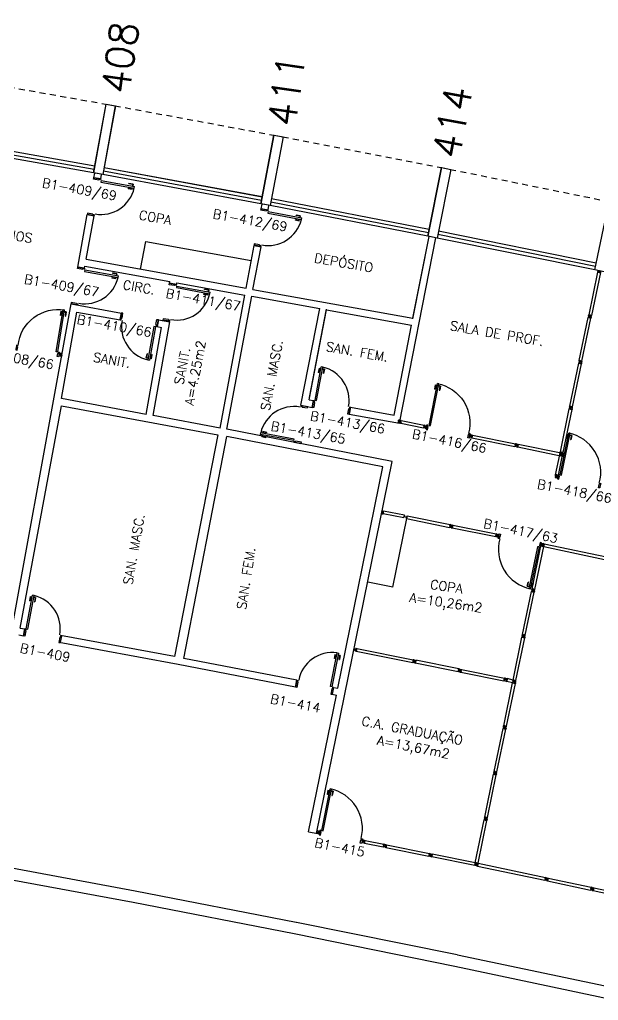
# Model space of a CAD drawing. Header units: millimetres. Extents: x 2958 to 3256, y 1036 to 1150.
# Drawn here: x 3186.94 to 3199.34, y 1114.88 to 1135.92 of the extents above; entities that cross this region are included whole.
import ezdxf

# ---------------------------------------------------------------- set-up
doc = ezdxf.new("R2010")
doc.units = ezdxf.units.MM
doc.linetypes.add('HIDDEN2', pattern=[0.1875, 0.125, -0.0625])
for name, color, linetype in [('ALV', 2, 'Continuous'), ('BANC', 2, 'Continuous'), ('DIV', 2, 'Continuous'), ('ESQ', 1, 'Continuous'), ('ESTR', 3, 'Continuous'), ('NOPILAR1', 2, 'Continuous'), ('PORTA', 2, 'Continuous'), ('PROJ', 1, 'HIDDEN2'), ('TEXTO', 2, 'Continuous'), ('TEXTO-ENDEREÇO', 2, 'Continuous'), ('USO1', 2, 'Continuous'), ('ÁREA', 2, 'Continuous')]:
    doc.layers.add(name, color=color, linetype=linetype)
doc.styles.add('1', font='romans.shx')
doc.styles.add('NOPILAR', font='simplex.shx', dxfattribs={"height": 0.6})
doc.styles.add('UNB-100', font='simplex.shx', dxfattribs={"height": 0.2})
doc.styles.add('UNB-100-1', font='simplex.shx', dxfattribs={"height": 0.2})
doc.dimstyles.new('1-600', dxfattribs={"dimtxt": 1.1, "dimasz": 2.5, "dimexe": 2, "dimexo": 4, "dimgap": 0.2, "dimtad": 1, "dimdec": 0, "dimzin": 4, "dimdsep": 46, "dimlunit": 6, "dimtxsty": '1', "dimblk1": 'NONE', "dimblk2": 'NONE', "dimsah": 1, "dimcen": 0, "dimclrd": 2, "dimclre": 2, "dimclrt": 2, "dimadec": 0, "dimazin": 0, "dimtfac": 1, "dimtdec": 0, "dimtmove": 2, "dimatfit": 3, "dimldrblk": 'NONE', "dimfxl": 1, "dimtolj": 1, "dimtzin": 0, "dimarcsym": 0})

# ---------------------------------------------------------------- blocks, each defined once
blk = doc.blocks.new('PDV2E-SLC')
at = {"layer": 'DIV', "color": 1}
for p, q in [((0.023, 0.925), (0.063, 0.925)), ((0.023, 0.925), (0.023, 0.835)), ((0.033, 0.915), (0.063, 0.915)), ((0.033, 0.915), (0.033, 0.835)), ((0.138, 0.925), (0.097, 0.925)), ((0.128, 0.915), (0.097, 0.915)), ((0.128, 0.915), (0.128, 0.835)), ((0.138, 0.925), (0.138, 0.835)), ((0.033, 0.835), (0.023, 0.835)), ((0.128, 0.835), (0.137, 0.835))]:
    blk.add_line(p, q, dxfattribs=at)
at = {"layer": 'DIV'}
for p, q in [((0.065, 0.05), (0.065, 0.965)), ((0.095, 0.965), (0.065, 0.965)), ((0.095, 0.05), (0.095, 0.965)), ((0.049, 0.05), (0.029, 0.05)), ((0.029, 0.05), (0.029, 0.035)), ((0.029, 0.035), (0.029, -0.035)), ((0.049, 0.02), (0.049, 0.05)), ((0.049, 0.02), (0.059, 0.02)), ((0.059, -0.05), (0.059, 0.02)), ((0.065, 0.05), (0.095, 0.05)), ((0.928, -0.05), (0.928, 0.02)), ((0.938, 0.02), (0.928, 0.02)), ((0.938, 0.05), (0.958, 0.05)), ((0.938, 0.02), (0.938, 0.05)), ((0.958, 0.05), (0.958, 0.035)), ((0.958, 0.035), (0.958, -0.035)), ((0.029, -0.035), (0.029, -0.05)), ((0.029, -0.05), (0.059, -0.05)), ((0.958, -0.05), (0.928, -0.05)), ((0.958, -0.035), (0.958, -0.05))]:
    blk.add_line(p, q, dxfattribs=at)
at = {"layer": 'DIV', "color": 1}
blk.add_arc((0.062, 0.1), 0.865, 356.6786, 90, dxfattribs=at)
blk = doc.blocks.new('MTT-SLC')
for p, q in [((-0.008, 0.03), (-0.03, 0.03)), ((-0.03, 0.03), (-0.03, 0.006)), ((-0.0185, 0.006), (-0.03, 0.006)), ((-0.0185, -0.006), (-0.0185, 0.006)), ((-0.008, 0.03), (-0.008, 0.02)), ((-0.008, 0.02), (0.008, 0.02)), ((-0.0051, 0), (0.0051, 0)), ((0, -0.0051), (0, 0.0051)), ((0.008, 0.03), (0.03, 0.03)), ((0.008, 0.03), (0.008, 0.02)), ((0.0205, -0.006), (0.0205, 0.006)), ((0.0205, 0.006), (0.03, 0.006)), ((0.03, 0.006), (0.03, 0.03)), ((-0.03, -0.03), (-0.03, -0.006)), ((-0.0185, -0.006), (-0.03, -0.006)), ((-0.008, -0.03), (-0.03, -0.03)), ((-0.008, -0.02), (0.008, -0.02)), ((-0.008, -0.03), (-0.008, -0.02)), ((0.008, -0.03), (0.008, -0.02)), ((0.008, -0.03), (0.03, -0.03)), ((0.0205, -0.006), (0.03, -0.006)), ((0.03, -0.006), (0.03, -0.03))]:
    blk.add_line(p, q)
blk = doc.blocks.new('MTINI-SLC')
for p, q in [((-0.03, 0.008), (-0.03, 0.03)), ((0.03, 0.03), (-0.03, 0.03)), ((-0.03, 0.008), (-0.02, 0.008)), ((-0.009, 0.03), (-0.027, 0.03)), ((-0.02, 0.008), (-0.02, 0)), ((-0.001, 0), (-0.02, 0)), ((-0.006, 0.02), (-0.006, 0.03)), ((-0.006, 0.023), (-0.006, 0.027)), ((-0.006, 0.02), (0.006, 0.02)), ((0.005, 0.03), (-0.005, 0.03)), ((0.005, 0), (-0.005, 0)), ((0.004, 0.02), (-0.004, 0.02)), ((0.02, 0), (-0.001, 0)), ((0, -0.005), (0, 0.005)), ((0.006, 0.02), (0.006, 0.03)), ((0.006, 0.023), (0.006, 0.027)), ((0.009, 0.03), (0.027, 0.03)), ((0.03, 0.008), (0.02, 0.008)), ((0.02, 0), (0.02, 0.008)), ((0.03, 0.008), (0.03, 0.03))]:
    blk.add_line(p, q)
blk = doc.blocks.new('MDIVMT-SLC')
for p, q in [((-0.03, 0.03), (-0.03, 0.006)), ((-0.008, 0.03), (-0.03, 0.03)), ((-0.0185, 0.006), (-0.03, 0.006)), ((-0.0185, -0.006), (-0.0185, 0.006)), ((-0.008, 0.03), (-0.008, 0.02)), ((-0.008, 0.02), (0.008, 0.02)), ((-0.0051, 0), (0.0051, 0)), ((-0.0051, 0), (0.0051, 0)), ((0, -0.0051), (0, 0.0051)), ((0, -0.0051), (0, 0.0051)), ((0.008, 0.03), (0.008, 0.02)), ((0.008, 0.03), (0.03, 0.03)), ((0.0205, 0.006), (0.03, 0.006)), ((0.0205, -0.006), (0.0205, 0.006)), ((0.0205, 0.006), (0.03, 0.006)), ((0.0205, -0.006), (0.0205, 0.006)), ((0.03, 0.03), (0.03, -0.03)), ((0.03, 0.03), (0.47, 0.03)), ((0.03, 0.006), (0.03, 0.03)), ((0.03, 0.009), (0.03, 0.027)), ((0.03, 0.005), (0.03, -0.005)), ((0.47, 0.03), (0.47, -0.03)), ((0.4795, 0.006), (0.47, 0.006)), ((0.47, 0.005), (0.47, -0.005)), ((0.4795, -0.006), (0.4795, 0.006)), ((0.4949, 0), (0.5051, 0)), ((0.5051, 0), (0.4949, 0)), ((0.5, -0.0051), (0.5, 0.0051)), ((-0.0185, -0.006), (-0.03, -0.006)), ((-0.03, -0.03), (-0.03, -0.006)), ((-0.008, -0.03), (-0.03, -0.03)), ((-0.008, -0.03), (-0.008, -0.02)), ((-0.008, -0.02), (0.008, -0.02)), ((0.008, -0.03), (0.008, -0.02)), ((0.008, -0.03), (0.03, -0.03)), ((0.0205, -0.006), (0.03, -0.006)), ((0.0205, -0.006), (0.03, -0.006)), ((0.03, -0.006), (0.03, -0.03)), ((0.03, -0.03), (0.03, -0.009)), ((0.03, -0.009), (0.03, -0.027)), ((0.03, -0.03), (0.47, -0.03)), ((0.4795, -0.006), (0.47, -0.006))]:
    blk.add_line(p, q)
blk = doc.blocks.new('DIVMT-SLC')
for p, q in [((-0.03, 0.03), (-0.03, 0.006)), ((-0.008, 0.03), (-0.03, 0.03)), ((-0.0185, 0.006), (-0.03, 0.006)), ((-0.0185, -0.006), (-0.0185, 0.006)), ((-0.008, 0.03), (-0.008, 0.02)), ((-0.008, 0.02), (0.008, 0.02)), ((-0.0051, 0), (0.0051, 0)), ((0.0051, 0), (-0.0051, 0)), ((-0.0051, 0), (0.0051, 0)), ((0, -0.0051), (0, 0.0051)), ((0, 0.0051), (0, -0.0051)), ((0.008, 0.03), (0.008, 0.02)), ((0.008, 0.03), (0.03, 0.03)), ((0.0205, 0.006), (0.03, 0.006)), ((0.0205, -0.006), (0.0205, 0.006)), ((0.0205, 0.006), (0.0205, -0.006)), ((0.0205, 0.006), (0.03, 0.006)), ((0.97, 0.03), (0.03, 0.03)), ((0.03, 0.006), (0.03, 0.03)), ((0.03, -0.03), (0.03, 0.03)), ((0.03, -0.005), (0.03, 0.005)), ((0.97, -0.03), (0.97, 0.03)), ((0.97, 0.03), (0.97, 0.009)), ((0.97, 0.009), (0.97, 0.027)), ((0.9795, 0.006), (0.97, 0.006)), ((0.97, -0.005), (0.97, 0.005)), ((0.9795, 0.006), (0.9795, -0.006)), ((1.0051, 0), (0.9949, 0)), ((1, 0.0051), (1, -0.0051)), ((-0.0185, -0.006), (-0.03, -0.006)), ((-0.03, -0.03), (-0.03, -0.006)), ((-0.008, -0.03), (-0.03, -0.03)), ((-0.008, -0.03), (-0.008, -0.02)), ((-0.008, -0.02), (0.008, -0.02)), ((0.008, -0.03), (0.008, -0.02)), ((0.008, -0.03), (0.03, -0.03)), ((0.0205, -0.006), (0.03, -0.006)), ((0.0205, -0.006), (0.03, -0.006)), ((0.03, -0.006), (0.03, -0.03)), ((0.97, -0.03), (0.03, -0.03)), ((0.9795, -0.006), (0.97, -0.006)), ((0.97, -0.009), (0.97, -0.027))]:
    blk.add_line(p, q)
blk = doc.blocks.new('PDV2D-SLC')
at = {"layer": 'DIV'}
for p, q in [((0.03, 0.05), (0.06, 0.05)), ((0.03, 0.035), (0.03, 0.05)), ((0.03, -0.035), (0.03, 0.035)), ((0.06, 0.05), (0.06, -0.02)), ((0.941, 0.05), (0.941, -0.02)), ((0.971, 0.05), (0.941, 0.05)), ((0.971, 0.035), (0.971, 0.05)), ((0.971, -0.035), (0.971, 0.035)), ((0.03, -0.05), (0.03, -0.035)), ((0.05, -0.05), (0.03, -0.05)), ((0.05, -0.02), (0.06, -0.02)), ((0.05, -0.02), (0.05, -0.05)), ((0.079, -0.05), (0.109, -0.05)), ((0.079, -0.05), (0.079, -0.965)), ((0.109, -0.05), (0.109, -0.965)), ((0.951, -0.02), (0.941, -0.02)), ((0.951, -0.02), (0.951, -0.05)), ((0.951, -0.05), (0.971, -0.05)), ((0.971, -0.05), (0.971, -0.035)), ((0.109, -0.965), (0.079, -0.965))]:
    blk.add_line(p, q, dxfattribs=at)
at = {"layer": 'DIV', "color": 1}
for p, q in [((0.036, -0.925), (0.036, -0.835)), ((0.046, -0.835), (0.036, -0.835)), ((0.046, -0.915), (0.046, -0.835)), ((0.141, -0.915), (0.141, -0.835)), ((0.141, -0.835), (0.151, -0.835)), ((0.151, -0.925), (0.151, -0.835)), ((0.036, -0.925), (0.076, -0.925)), ((0.046, -0.915), (0.076, -0.915)), ((0.141, -0.915), (0.111, -0.915)), ((0.151, -0.925), (0.111, -0.925))]:
    blk.add_line(p, q, dxfattribs=at)
blk.add_arc((0.076, -0.1), 0.865, 270, 3.3214, dxfattribs=at)
blk = doc.blocks.new('DIVINI-SLC')
for p, q in [((-0.005, 0), (0.005, 0)), ((-0.005, 0), (0.005, 0)), ((0.008, 0.02), (0, 0.02)), ((0, 0.001), (0, 0.02)), ((0, -0.005), (0, 0.005)), ((0, -0.005), (0, 0.005)), ((0, -0.02), (0, 0.001)), ((0.008, 0.03), (0.03, 0.03)), ((0.008, 0.03), (0.008, 0.02)), ((0.02, 0.006), (0.03, 0.006)), ((0.02, 0.006), (0.02, -0.006)), ((0.02, -0.006), (0.02, 0.006)), ((0.02, 0.006), (0.03, 0.006)), ((0.02, -0.004), (0.02, 0.004)), ((0.023, 0.006), (0.027, 0.006)), ((0.03, -0.03), (0.03, 0.03)), ((0.03, 0.03), (0.03, -0.03)), ((0.03, 0.03), (0.97, 0.03)), ((0.03, 0.009), (0.03, 0.027)), ((0.03, 0.009), (0.03, 0.027)), ((0.03, -0.005), (0.03, 0.005)), ((0.03, 0.005), (0.03, -0.005)), ((0.97, 0.03), (0.97, -0.03)), ((0.98, 0.006), (0.97, 0.006)), ((0.97, 0.005), (0.97, -0.005)), ((0.98, -0.006), (0.98, 0.006)), ((0.995, 0), (1.005, 0)), ((1.005, 0), (0.995, 0)), ((1, -0.005), (1, 0.005)), ((0, -0.02), (0.008, -0.02)), ((0.008, -0.03), (0.008, -0.02)), ((0.008, -0.03), (0.03, -0.03)), ((0.02, -0.006), (0.03, -0.006)), ((0.02, -0.006), (0.03, -0.006)), ((0.023, -0.006), (0.027, -0.006)), ((0.03, -0.009), (0.03, -0.027)), ((0.03, -0.009), (0.03, -0.027)), ((0.03, -0.03), (0.03, -0.009)), ((0.03, -0.03), (0.97, -0.03)), ((0.98, -0.006), (0.97, -0.006))]:
    blk.add_line(p, q)
blk = doc.blocks.new('DIV-SLC')
for p, q in [((-0.0051, 0), (0.0051, 0)), ((0, -0.0051), (0, 0.0051)), ((0.0205, 0.006), (0.03, 0.006)), ((0.0205, -0.006), (0.0205, 0.006)), ((0.03, 0.03), (0.97, 0.03)), ((0.03, 0.03), (0.03, -0.03)), ((0.03, 0.009), (0.03, 0.027)), ((0.03, 0.005), (0.03, -0.005)), ((0.97, 0.03), (0.97, -0.03)), ((0.9795, 0.006), (0.97, 0.006)), ((0.97, 0.005), (0.97, -0.005)), ((0.9795, -0.006), (0.9795, 0.006)), ((1.0051, 0), (0.9949, 0)), ((0.9949, 0), (1.0051, 0)), ((1, -0.0051), (1, 0.0051)), ((0.0205, -0.006), (0.03, -0.006)), ((0.03, -0.03), (0.03, -0.009)), ((0.03, -0.009), (0.03, -0.027)), ((0.03, -0.03), (0.97, -0.03)), ((0.9795, -0.006), (0.97, -0.006))]:
    blk.add_line(p, q)
blk = doc.blocks.new('PE80-SLC')
for p, q in [((0.075, 0), (-0.075, 0)), ((-0.075, -0.03), (-0.075, 0)), ((0.075, 0), (0.075, -0.02)), ((0.777, 0.01), (0.687, 0.01)), ((0.687, 0), (0.687, 0.01)), ((0.777, 0.01), (0.777, -0.03)), ((0.04, -0.03), (-0.075, -0.03)), ((0.075, -0.02), (0.04, -0.02)), ((0.04, -0.03), (0.04, -0.02)), ((0.085, -0.03), (0.817, -0.03)), ((0.085, -0.03), (0.085, -0.065)), ((0.085, -0.065), (0.817, -0.065)), ((0.767, 0), (0.687, 0)), ((0.767, -0.095), (0.687, -0.095)), ((0.687, -0.095), (0.687, -0.105)), ((0.777, -0.105), (0.687, -0.105)), ((0.767, 0), (0.767, -0.03)), ((0.767, -0.095), (0.767, -0.065)), ((0.777, -0.105), (0.777, -0.065)), ((0.817, -0.065), (0.817, -0.03)), ((0.04, -0.771), (-0.075, -0.771)), ((-0.075, -0.771), (-0.075, -0.801)), ((0.075, -0.801), (-0.075, -0.801)), ((0.075, -0.802), (-0.075, -0.802)), ((0.04, -0.771), (0.04, -0.781)), ((0.075, -0.781), (0.04, -0.781)), ((0.075, -0.801), (0.075, -0.781))]:
    blk.add_line(p, q)
blk.add_arc((0.085, -0.03), 0.731, 270, 357.3429)
blk = doc.blocks.new('PD80-SLC')
for p, q in [((-0.777, 0.01), (-0.777, -0.03)), ((-0.777, 0.01), (-0.687, 0.01)), ((-0.687, 0), (-0.687, 0.01)), ((-0.075, 0), (0.075, 0)), ((-0.075, 0), (-0.075, -0.02)), ((0.075, -0.03), (0.075, 0)), ((-0.817, -0.065), (-0.817, -0.03)), ((-0.085, -0.03), (-0.817, -0.03)), ((-0.085, -0.065), (-0.817, -0.065)), ((-0.777, -0.105), (-0.777, -0.065)), ((-0.777, -0.105), (-0.687, -0.105)), ((-0.767, 0), (-0.767, -0.03)), ((-0.767, 0), (-0.687, 0)), ((-0.767, -0.095), (-0.767, -0.065)), ((-0.767, -0.095), (-0.687, -0.095)), ((-0.687, -0.095), (-0.687, -0.105)), ((-0.085, -0.03), (-0.085, -0.065)), ((-0.075, -0.02), (-0.04, -0.02)), ((-0.04, -0.03), (-0.04, -0.02)), ((-0.04, -0.03), (0.075, -0.03)), ((-0.075, -0.781), (-0.04, -0.781)), ((-0.075, -0.801), (-0.075, -0.781)), ((-0.075, -0.801), (0.075, -0.801)), ((-0.075, -0.802), (0.075, -0.802)), ((-0.04, -0.771), (0.075, -0.771)), ((-0.04, -0.771), (-0.04, -0.781)), ((0.075, -0.771), (0.075, -0.801))]:
    blk.add_line(p, q)
blk.add_arc((-0.085, -0.03), 0.731, 182.6571, 270)
blk = doc.blocks.new('*D93')
at = {"layer": 'DEFPOINTS', "color": 0, "transparency": 16777216}
for p in [(3221.465, 1133.602), (3196.179, 1132.706), (3195.887, 1131.235), (3231.548, 1124.111), (3231.132, 1122.67)]:
    blk.add_point(p, dxfattribs=at)
at = {"layer": 'USO1', "color": 2, "lineweight": -2, "transparency": 16777216}
for p, q in [((3196.957, 1136.63), (3197.832, 1141.042)), ((3232.657, 1127.954), (3233.904, 1132.276))]:
    blk.add_line(p, q, dxfattribs=at)
blk.add_arc((3112.971, 713.227), 434.15, 73.90244, 78.78048, dxfattribs=at)
at = {"layer": 'USO1', "color": 2, "transparency": 16777216, "insert": (3215.71, 1136.006), "char_height": 1.1, "attachment_point": 5, "rotation": 346.3415, "style": '1'}
blk.add_mtext('\\A1;Serviço Social', dxfattribs=at)
blk = doc.blocks.new('_NONE')
at = {"color": 0, "linetype": 'ByBlock'}
blk.add_circle((0, 0), 0.25, dxfattribs=at)
blk = doc.blocks.new('*D94')
at = {"layer": 'DEFPOINTS', "color": 0, "transparency": 16777216}
for p in [(3180.372, 1142.128), (3145.432, 1139.674), (3145.317, 1138.178), (3196.179, 1132.706), (3195.887, 1131.235)]:
    blk.add_point(p, dxfattribs=at)
at = {"layer": 'USO1', "color": 2, "lineweight": -2, "transparency": 16777216}
for p, q in [((3145.738, 1143.662), (3146.083, 1148.148)), ((3196.957, 1136.63), (3197.835, 1141.055))]:
    blk.add_line(p, q, dxfattribs=at)
blk.add_arc((3112.516, 710.93), 436.505, 78.78048, 85.60976, dxfattribs=at)
at = {"layer": 'USO1', "color": 2, "transparency": 16777216, "insert": (3171.92, 1144.316), "char_height": 1.1, "attachment_point": 5, "rotation": 352.1951, "style": '1'}
blk.add_mtext('\\A1;Sociologia', dxfattribs=at)
blk = doc.blocks.new('PILAR-SLC')
blk.add_lwpolyline([(0.2, 0), (0.2, -1.5), (0, -1.5), (0, 0)], close=True)

msp = doc.modelspace()

# ---------------------------------------------------------------- linework, layer by layer
at = {"layer": 'ALV'}
for p, q in [((3188.529, 1132.528), (3188.547, 1132.627)), ((3188.529, 1132.528), (3188.676, 1132.502)), ((3188.676, 1132.502), (3188.694, 1132.6)), ((3192.115, 1131.864), (3192.134, 1131.964)), ((3192.262, 1131.836), (3192.281, 1131.935)), ((3188.182, 1130.611), (3188.386, 1131.74)), ((3188.365, 1130.779), (3188.534, 1131.712)), ((3188.386, 1131.74), (3188.534, 1131.712)), ((3192.115, 1131.864), (3192.262, 1131.836)), ((3195.084, 1127.263), (3195.862, 1131.24)), ((3195.364, 1129.502), (3195.715, 1131.268)), ((3195.367, 1129.514), (3195.715, 1131.269)), ((3191.792, 1130.16), (3191.966, 1131.077)), ((3191.94, 1130.133), (3192.113, 1131.047)), ((3191.966, 1131.077), (3192.113, 1131.047)), ((3188.182, 1130.611), (3188.33, 1130.585)), ((3188.33, 1130.585), (3188.338, 1130.631)), ((3188.338, 1130.631), (3190.158, 1130.303)), ((3188.365, 1130.779), (3191.792, 1130.16)), ((3190.151, 1130.263), (3190.158, 1130.303)), ((3190.151, 1130.263), (3190.299, 1130.236)), ((3190.299, 1130.236), (3190.306, 1130.276)), ((3190.306, 1130.276), (3191.764, 1130.012)), ((3191.233, 1127.159), (3191.764, 1130.012)), ((3191.381, 1127.131), (3191.912, 1129.986)), ((3191.912, 1129.986), (3193.37, 1129.722)), ((3191.94, 1130.133), (3195.367, 1129.514)), ((3186.215, 1119.806), (3188.04, 1129.822)), ((3188.04, 1129.822), (3189.122, 1129.626)), ((3187.832, 1127.789), (3188.161, 1129.647)), ((3188.161, 1129.647), (3189.094, 1129.479)), ((3189.122, 1129.626), (3189.094, 1129.479)), ((3192.967, 1127.646), (3193.37, 1129.722)), ((3193.144, 1127.766), (3193.517, 1129.696)), ((3193.153, 1127.816), (3193.519, 1129.708)), ((3193.517, 1129.696), (3195.338, 1129.366)), ((3189.799, 1127.425), (3190.155, 1129.439)), ((3189.911, 1129.483), (3189.883, 1129.336)), ((3189.911, 1129.483), (3190.155, 1129.439)), ((3194.965, 1127.437), (3195.338, 1129.366)), ((3189.651, 1127.452), (3189.981, 1129.318)), ((3189.883, 1129.336), (3189.981, 1129.318)), ((3189.651, 1127.452), (3187.832, 1127.789)), ((3193.144, 1127.766), (3193.239, 1127.749)), ((3193.21, 1127.602), (3193.239, 1127.749)), ((3186.95, 1122.868), (3187.832, 1127.637)), ((3187.832, 1127.637), (3191.183, 1127.016)), ((3192.967, 1127.646), (3193.211, 1127.602)), ((3193.999, 1127.459), (3194.028, 1127.606)), ((3193.999, 1127.459), (3195.084, 1127.263)), ((3194.028, 1127.606), (3194.965, 1127.437)), ((3191.233, 1127.159), (3189.799, 1127.425)), ((3194.926, 1126.444), (3191.381, 1127.131)), ((3191.183, 1127.016), (3190.258, 1122.255)), ((3190.455, 1122.218), (3191.379, 1126.979)), ((3194.725, 1126.33), (3191.379, 1126.979)), ((3193.304, 1118.463), (3194.926, 1126.444)), ((3193.758, 1121.578), (3194.725, 1126.33)), ((3186.95, 1122.868), (3187.048, 1122.85)), ((3187.02, 1122.702), (3187.048, 1122.85)), ((3186.923, 1122.721), (3187.02, 1122.702)), ((3187.836, 1122.703), (3187.808, 1122.556)), ((3190.258, 1122.255), (3187.812, 1122.708)), ((3192.879, 1121.748), (3190.455, 1122.218)), ((3192.85, 1121.601), (3192.879, 1121.748)), ((3193.666, 1121.595), (3193.637, 1121.448)), ((3193.666, 1121.595), (3193.758, 1121.578)), ((3193.131, 1118.498), (3193.728, 1121.431)), ((3193.637, 1121.448), (3193.728, 1121.431))]:
    msp.add_line(p, q, dxfattribs=at)
msp.add_lwpolyline([(3192.85, 1121.601), (3190.337, 1122.088), (3187.783, 1122.561)], dxfattribs=at)
at = {"layer": 'BANC'}
for p, q in [((3189.529, 1130.569), (3189.64, 1131.158)), ((3189.64, 1131.158), (3191.904, 1130.749)), ((3194.939, 1123.748), (3195.238, 1125.218)), ((3194.939, 1123.748), (3194.399, 1123.853)), ((3189.413, 1117.225), (3185.953, 1117.865)), ((3189.368, 1116.979), (3185.908, 1117.619)), ((3192.869, 1116.555), (3189.415, 1117.224)), ((3192.822, 1116.309), (3189.368, 1116.979)), ((3196.32, 1115.855), (3192.871, 1116.554)), ((3196.27, 1115.61), (3192.822, 1116.309)), ((3199.764, 1115.126), (3196.322, 1115.854)), ((3199.712, 1114.881), (3196.27, 1115.61))]:
    msp.add_line(p, q, dxfattribs=at)
at = {"layer": 'DIV'}
for p, q in [((3195.054, 1127.293), (3195.049, 1127.271)), ((3195.049, 1127.271), (3195.073, 1127.267)), ((3195.054, 1127.293), (3195.064, 1127.291)), ((3195.057, 1127.309), (3195.061, 1127.33)), ((3195.057, 1127.309), (3195.067, 1127.307)), ((3195.12, 1127.318), (3195.061, 1127.33)), ((3195.085, 1127.325), (3195.061, 1127.33)), ((3195.064, 1127.291), (3195.067, 1127.307)), ((3195.075, 1127.278), (3195.073, 1127.267)), ((3195.087, 1127.276), (3195.075, 1127.278)), ((3195.08, 1127.296), (3195.09, 1127.294)), ((3195.09, 1127.294), (3195.08, 1127.296)), ((3195.083, 1127.316), (3195.085, 1127.325)), ((3195.083, 1127.316), (3195.085, 1127.325)), ((3195.083, 1127.316), (3195.095, 1127.314)), ((3195.095, 1127.314), (3195.083, 1127.316)), ((3195.084, 1127.29), (3195.086, 1127.3)), ((3195.086, 1127.3), (3195.084, 1127.29)), ((3195.084, 1127.29), (3195.086, 1127.3)), ((3195.087, 1127.276), (3195.085, 1127.264)), ((3195.108, 1127.259), (3195.085, 1127.264)), ((3195.096, 1127.323), (3195.086, 1127.325)), ((3195.095, 1127.314), (3195.097, 1127.323)), ((3195.095, 1127.314), (3195.097, 1127.323)), ((3195.097, 1127.323), (3195.12, 1127.318)), ((3195.103, 1127.283), (3195.106, 1127.299)), ((3195.113, 1127.281), (3195.103, 1127.283)), ((3195.116, 1127.297), (3195.106, 1127.299)), ((3195.113, 1127.281), (3195.108, 1127.259)), ((3195.108, 1127.26), (3195.595, 1127.161)), ((3195.116, 1127.297), (3195.12, 1127.318)), ((3195.12, 1127.318), (3195.607, 1127.22)), ((3195.607, 1127.22), (3195.595, 1127.161)), ((3195.6, 1127.185), (3195.595, 1127.161)), ((3195.616, 1127.157), (3195.595, 1127.161)), ((3195.602, 1127.195), (3195.6, 1127.186)), ((3195.609, 1127.183), (3195.6, 1127.185)), ((3195.609, 1127.183), (3195.6, 1127.185)), ((3195.602, 1127.196), (3195.607, 1127.22)), ((3195.611, 1127.194), (3195.602, 1127.196)), ((3195.611, 1127.194), (3195.602, 1127.196)), ((3195.628, 1127.215), (3195.607, 1127.22)), ((3195.609, 1127.183), (3195.611, 1127.194)), ((3195.611, 1127.194), (3195.609, 1127.183)), ((3195.616, 1127.157), (3195.618, 1127.166)), ((3195.634, 1127.163), (3195.618, 1127.166)), ((3195.635, 1127.183), (3195.625, 1127.185)), ((3195.625, 1127.185), (3195.635, 1127.183)), ((3195.635, 1127.183), (3195.625, 1127.185)), ((3195.628, 1127.215), (3195.626, 1127.206)), ((3195.642, 1127.202), (3195.626, 1127.206)), ((3195.629, 1127.179), (3195.631, 1127.189)), ((3195.631, 1127.189), (3195.629, 1127.179)), ((3195.632, 1127.153), (3195.634, 1127.163)), ((3195.632, 1127.153), (3195.654, 1127.149)), ((3195.644, 1127.212), (3195.642, 1127.202)), ((3195.644, 1127.212), (3195.666, 1127.208)), ((3195.65, 1127.187), (3195.647, 1127.175)), ((3195.647, 1127.175), (3195.659, 1127.173)), ((3195.65, 1127.187), (3195.661, 1127.184)), ((3195.654, 1127.149), (3195.659, 1127.173)), ((3195.666, 1127.208), (3195.661, 1127.184)), ((3198.42, 1126.127), (3198.478, 1126.115)), ((3194.699, 1125.353), (3194.709, 1125.351)), ((3194.709, 1125.351), (3194.699, 1125.353)), ((3194.705, 1125.357), (3194.703, 1125.347)), ((3194.725, 1125.354), (3194.723, 1125.342)), ((3194.725, 1125.354), (3194.735, 1125.352)), ((3194.728, 1125.317), (3194.739, 1125.376)), ((3194.732, 1125.342), (3194.734, 1125.351)), ((3195.185, 1125.288), (3194.739, 1125.376)), ((3195.175, 1125.229), (3194.728, 1125.317)), ((3195.175, 1125.229), (3195.185, 1125.288)), ((3195.185, 1125.288), (3195.182, 1125.268)), ((3195.182, 1125.268), (3195.185, 1125.286)), ((3196.184, 1125.052), (3196.194, 1125.05)), ((3196.188, 1125.046), (3196.19, 1125.056)), ((3196.208, 1125.041), (3196.21, 1125.053)), ((3196.208, 1125.041), (3196.217, 1125.039)), ((3196.21, 1125.053), (3196.219, 1125.051)), ((3196.224, 1125.074), (3196.212, 1125.016)), ((3196.212, 1125.016), (3196.216, 1125.036)), ((3196.212, 1125.016), (3197.144, 1124.829)), ((3196.216, 1125.036), (3196.213, 1125.019)), ((3196.219, 1125.05), (3196.217, 1125.04)), ((3196.22, 1125.054), (3196.223, 1125.072)), ((3196.224, 1125.074), (3197.156, 1124.887)), ((3197.156, 1124.887), (3197.144, 1124.829)), ((3197.149, 1124.852), (3197.144, 1124.829)), ((3197.151, 1124.863), (3197.149, 1124.853)), ((3197.158, 1124.85), (3197.149, 1124.852)), ((3197.158, 1124.85), (3197.149, 1124.852)), ((3197.151, 1124.864), (3197.156, 1124.887)), ((3197.16, 1124.862), (3197.151, 1124.864)), ((3197.16, 1124.862), (3197.151, 1124.864)), ((3197.158, 1124.85), (3197.16, 1124.862)), ((3197.16, 1124.862), (3197.158, 1124.85)), ((3197.184, 1124.851), (3197.174, 1124.853)), ((3197.174, 1124.853), (3197.184, 1124.851)), ((3197.184, 1124.851), (3197.174, 1124.853)), ((3197.178, 1124.847), (3197.18, 1124.857)), ((3197.18, 1124.857), (3197.178, 1124.847)), ((3198.144, 1124.655), (3198.154, 1124.653)), ((3198.148, 1124.649), (3198.15, 1124.659)), ((3198.168, 1124.644), (3198.17, 1124.655)), ((3198.168, 1124.644), (3198.177, 1124.642)), ((3198.17, 1124.655), (3198.179, 1124.653)), ((3198.184, 1124.677), (3198.172, 1124.618)), ((3198.172, 1124.618), (3198.176, 1124.639)), ((3198.172, 1124.618), (3199.676, 1124.299)), ((3198.176, 1124.639), (3198.173, 1124.621)), ((3198.179, 1124.652), (3198.177, 1124.643)), ((3198.18, 1124.656), (3198.184, 1124.674)), ((3198.184, 1124.677), (3199.688, 1124.358)), ((3194.124, 1122.409), (3194.134, 1122.407)), ((3194.128, 1122.403), (3194.13, 1122.413)), ((3194.148, 1122.398), (3194.15, 1122.41)), ((3194.148, 1122.398), (3194.157, 1122.396)), ((3194.15, 1122.41), (3194.16, 1122.408)), ((3194.164, 1122.432), (3194.153, 1122.373)), ((3194.159, 1122.407), (3194.158, 1122.397)), ((3194.16, 1122.411), (3194.164, 1122.429)), ((3194.164, 1122.432), (3195.376, 1122.187)), ((3194.153, 1122.373), (3194.157, 1122.394)), ((3194.157, 1122.394), (3194.153, 1122.376)), ((3194.153, 1122.373), (3195.364, 1122.128)), ((3195.376, 1122.187), (3195.364, 1122.128)), ((3195.369, 1122.152), (3195.364, 1122.128)), ((3195.386, 1122.124), (3195.364, 1122.128)), ((3195.371, 1122.162), (3195.369, 1122.153)), ((3195.378, 1122.15), (3195.369, 1122.152)), ((3195.378, 1122.15), (3195.369, 1122.152)), ((3195.371, 1122.163), (3195.376, 1122.187)), ((3195.38, 1122.162), (3195.371, 1122.163)), ((3195.38, 1122.162), (3195.371, 1122.163)), ((3195.397, 1122.183), (3195.376, 1122.187)), ((3195.378, 1122.15), (3195.38, 1122.162)), ((3195.38, 1122.162), (3195.378, 1122.15)), ((3195.386, 1122.124), (3195.388, 1122.134)), ((3195.403, 1122.131), (3195.388, 1122.134)), ((3195.404, 1122.151), (3195.394, 1122.153)), ((3195.394, 1122.153), (3195.404, 1122.151)), ((3195.404, 1122.151), (3195.394, 1122.153)), ((3195.397, 1122.183), (3195.395, 1122.173)), ((3195.411, 1122.17), (3195.395, 1122.173)), ((3195.398, 1122.147), (3195.4, 1122.157)), ((3195.4, 1122.157), (3195.398, 1122.147)), ((3195.401, 1122.121), (3195.403, 1122.131)), ((3195.401, 1122.121), (3195.423, 1122.116)), ((3195.413, 1122.18), (3195.411, 1122.17)), ((3195.413, 1122.18), (3195.435, 1122.175)), ((3195.419, 1122.154), (3195.416, 1122.142)), ((3195.416, 1122.142), (3195.428, 1122.14)), ((3195.419, 1122.154), (3195.43, 1122.152)), ((3195.423, 1122.116), (3195.428, 1122.14)), ((3195.435, 1122.175), (3195.43, 1122.152)), ((3197.332, 1121.795), (3197.327, 1121.771)), ((3197.339, 1121.769), (3197.327, 1121.771)), ((3197.354, 1121.79), (3197.332, 1121.795)), ((3197.339, 1121.769), (3197.336, 1121.757)), ((3197.354, 1121.79), (3197.352, 1121.781)), ((3197.352, 1121.781), (3197.367, 1121.777)), ((3197.369, 1121.787), (3197.367, 1121.777)), ((3197.369, 1121.787), (3197.391, 1121.783)), ((3197.391, 1121.783), (3197.379, 1121.724)), ((3197.386, 1121.759), (3197.391, 1121.783)), ((3197.518, 1121.751), (3197.391, 1121.783)), ((3197.32, 1121.736), (3197.325, 1121.759)), ((3197.342, 1121.732), (3197.32, 1121.736)), ((3197.336, 1121.757), (3197.325, 1121.759)), ((3197.342, 1121.732), (3197.344, 1121.741)), ((3197.344, 1121.741), (3197.359, 1121.738)), ((3197.35, 1121.76), (3197.36, 1121.758)), ((3197.36, 1121.758), (3197.35, 1121.76)), ((3197.35, 1121.76), (3197.36, 1121.758)), ((3197.354, 1121.754), (3197.356, 1121.764)), ((3197.356, 1121.764), (3197.354, 1121.754)), ((3197.357, 1121.728), (3197.359, 1121.738)), ((3197.357, 1121.728), (3197.379, 1121.724)), ((3197.374, 1121.749), (3197.377, 1121.761)), ((3197.377, 1121.761), (3197.374, 1121.749)), ((3197.374, 1121.749), (3197.384, 1121.747)), ((3197.374, 1121.749), (3197.384, 1121.747)), ((3197.377, 1121.761), (3197.386, 1121.759)), ((3197.377, 1121.761), (3197.386, 1121.759)), ((3197.384, 1121.747), (3197.379, 1121.724)), ((3197.505, 1121.693), (3197.379, 1121.724)), ((3197.386, 1121.758), (3197.384, 1121.748)), ((3197.518, 1121.751), (3197.505, 1121.693)), ((3197.513, 1121.731), (3197.517, 1121.748)), ((3193.131, 1118.498), (3193.327, 1118.459)), ((3193.335, 1118.488), (3193.345, 1118.486)), ((3193.339, 1118.482), (3193.341, 1118.492)), ((3193.358, 1118.477), (3193.361, 1118.488)), ((3193.358, 1118.477), (3193.368, 1118.475)), ((3193.361, 1118.488), (3193.37, 1118.487)), ((3193.375, 1118.51), (3193.363, 1118.451)), ((3193.363, 1118.451), (3193.367, 1118.472)), ((3193.367, 1118.472), (3193.364, 1118.454)), ((3193.37, 1118.486), (3193.368, 1118.476)), ((3193.371, 1118.489), (3193.374, 1118.507)), ((3194.332, 1118.255), (3194.733, 1118.173)), ((3194.344, 1118.312), (3194.744, 1118.232)), ((3194.744, 1118.232), (3194.733, 1118.173)), ((3194.737, 1118.197), (3194.733, 1118.173)), ((3194.747, 1118.195), (3194.737, 1118.197)), ((3194.747, 1118.195), (3194.737, 1118.197)), ((3194.74, 1118.208), (3194.738, 1118.198)), ((3194.74, 1118.209), (3194.744, 1118.232)), ((3194.749, 1118.207), (3194.74, 1118.209)), ((3194.749, 1118.207), (3194.74, 1118.209)), ((3194.766, 1118.228), (3194.744, 1118.232)), ((3194.747, 1118.195), (3194.749, 1118.207)), ((3194.749, 1118.207), (3194.747, 1118.195)), ((3194.773, 1118.196), (3194.763, 1118.198)), ((3194.763, 1118.198), (3194.773, 1118.196)), ((3194.773, 1118.196), (3194.763, 1118.198)), ((3194.766, 1118.228), (3194.764, 1118.218)), ((3194.78, 1118.215), (3194.764, 1118.218)), ((3194.767, 1118.192), (3194.769, 1118.202)), ((3194.769, 1118.202), (3194.767, 1118.192)), ((3194.782, 1118.225), (3194.78, 1118.215)), ((3194.782, 1118.225), (3194.803, 1118.22)), ((3194.787, 1118.199), (3194.785, 1118.187)), ((3194.787, 1118.199), (3194.799, 1118.197)), ((3194.803, 1118.22), (3194.799, 1118.197)), ((3194.754, 1118.169), (3194.733, 1118.173)), ((3194.754, 1118.169), (3194.756, 1118.179)), ((3194.772, 1118.176), (3194.756, 1118.179)), ((3194.77, 1118.166), (3194.772, 1118.176)), ((3194.77, 1118.166), (3194.791, 1118.162)), ((3194.785, 1118.187), (3194.796, 1118.185)), ((3194.791, 1118.162), (3194.796, 1118.185)), ((3196.726, 1117.8), (3196.736, 1117.798)), ((3196.73, 1117.794), (3196.732, 1117.804)), ((3196.75, 1117.789), (3196.752, 1117.8)), ((3196.75, 1117.789), (3196.759, 1117.787)), ((3196.752, 1117.8), (3196.762, 1117.798)), ((3196.766, 1117.822), (3196.754, 1117.763)), ((3196.754, 1117.763), (3196.758, 1117.784)), ((3196.758, 1117.784), (3196.755, 1117.766)), ((3196.761, 1117.797), (3196.759, 1117.788)), ((3196.762, 1117.801), (3196.766, 1117.819)), ((3196.766, 1117.822), (3198.209, 1117.517)), ((3196.754, 1117.763), (3198.197, 1117.458)), ((3198.209, 1117.517), (3198.197, 1117.458)), ((3198.202, 1117.481), (3198.197, 1117.458)), ((3198.218, 1117.453), (3198.197, 1117.458)), ((3198.204, 1117.492), (3198.202, 1117.482)), ((3198.211, 1117.479), (3198.202, 1117.481)), ((3198.211, 1117.479), (3198.202, 1117.481)), ((3198.204, 1117.493), (3198.209, 1117.517)), ((3198.213, 1117.491), (3198.204, 1117.493)), ((3198.213, 1117.491), (3198.204, 1117.493)), ((3198.231, 1117.512), (3198.209, 1117.517)), ((3198.211, 1117.479), (3198.213, 1117.491)), ((3198.213, 1117.491), (3198.211, 1117.479)), ((3198.218, 1117.453), (3198.22, 1117.463)), ((3198.236, 1117.46), (3198.22, 1117.463)), ((3198.237, 1117.48), (3198.227, 1117.482)), ((3198.227, 1117.482), (3198.237, 1117.48)), ((3198.237, 1117.48), (3198.227, 1117.482)), ((3198.231, 1117.512), (3198.228, 1117.502)), ((3198.244, 1117.499), (3198.228, 1117.502)), ((3198.231, 1117.476), (3198.233, 1117.486)), ((3198.233, 1117.486), (3198.231, 1117.476)), ((3198.234, 1117.45), (3198.236, 1117.46)), ((3198.234, 1117.45), (3198.255, 1117.445)), ((3198.246, 1117.509), (3198.244, 1117.499)), ((3198.246, 1117.509), (3198.268, 1117.504)), ((3198.251, 1117.483), (3198.249, 1117.471)), ((3198.249, 1117.471), (3198.26, 1117.469)), ((3198.251, 1117.483), (3198.263, 1117.481)), ((3198.255, 1117.445), (3198.26, 1117.469)), ((3198.268, 1117.504), (3198.263, 1117.481))]:
    msp.add_line(p, q, dxfattribs=at)
at = {"layer": 'ESQ'}
for p, q in [((3188.549, 1132.778), (3185.153, 1133.377)), ((3188.522, 1132.631), (3185.127, 1133.229)), ((3188.535, 1132.704), (3185.14, 1133.303)), ((3192.137, 1132.114), (3188.746, 1132.743)), ((3192.137, 1132.115), (3188.747, 1132.743)), ((3192.11, 1131.967), (3188.719, 1132.595)), ((3192.123, 1132.041), (3188.733, 1132.669)), ((3195.719, 1131.42), (3192.334, 1132.077)), ((3195.72, 1131.421), (3192.335, 1132.077)), ((3195.691, 1131.272), (3192.306, 1131.93)), ((3195.691, 1131.274), (3192.306, 1131.93)), ((3195.705, 1131.346), (3192.32, 1132.003)), ((3195.706, 1131.347), (3192.321, 1132.004)), ((3199.267, 1130.549), (3195.887, 1131.235)), ((3199.282, 1130.623), (3195.902, 1131.308)), ((3199.297, 1130.696), (3195.917, 1131.382))]:
    msp.add_line(p, q, dxfattribs=at)
at = {"layer": 'ESTR'}
for points in [[(3188.985, 1134.071), (3188.719, 1132.595), (3188.522, 1132.631), (3188.789, 1134.107)], [(3192.585, 1133.404), (3192.306, 1131.93), (3192.109, 1131.967), (3192.389, 1133.441)], [(3196.179, 1132.706), (3195.887, 1131.235), (3195.691, 1131.274), (3195.983, 1132.745)]]:
    msp.add_lwpolyline(points, close=True, dxfattribs=at)
at = {"layer": 'PROJ'}
for p, q in [((3185.372, 1134.709), (3188.78, 1134.108)), ((3188.977, 1134.073), (3192.38, 1133.443)), ((3192.576, 1133.406), (3195.973, 1132.747)), ((3196.169, 1132.708), (3199.561, 1132.02))]:
    msp.add_line(p, q, dxfattribs=at)

# ---------------------------------------------------------------- block references
at = {"layer": 'DIV'}
for name, p, rotation in [('DIVINI-SLC', (3199.364, 1130.529), 258.3861757123216), ('DIVMT-SLC', (3199.163, 1129.55), 258.0892592458077), ('MTT-SLC', (3187.81, 1128.731), 259.9512612981195), ('DIVMT-SLC', (3198.958, 1128.571), 258.3404401987343), ('DIVMT-SLC', (3198.756, 1127.592), 258.2826040021592), ('PDV2E-SLC', (3198.449, 1126.121), 348.0120582532916), ('MTT-SLC', (3196.61, 1126.985), 168.5614485012791), ('DIVMT-SLC', (3197.59, 1126.787), 168.5614485012791), ('DIVMT-SLC', (3198.571, 1126.589), 168.5614485012791), ('MDIVMT-SLC', (3198.451, 1126.121), 78.29270666988074), ('MTT-SLC', (3198.552, 1126.612), 348.0329436579632), ('MTINI-SLC', (3194.704, 1125.352), 258.510113019039), ('DIVMT-SLC', (3196.189, 1125.051), 168.2913952906149), ('PDV2E-SLC', (3198.146, 1124.643), 168.0849796573629), ('MTT-SLC', (3197.179, 1124.852), 350.4594915558761), ('DIVMT-SLC', (3198.149, 1124.654), 258.3025788716892), ('DIVMT-SLC', (3197.946, 1123.674), 258.2378992112164), ('DIVMT-SLC', (3197.741, 1122.696), 258.455120507288), ('MTINI-SLC', (3194.13, 1122.408), 258.5669109024032), ('DIV-SLC', (3196.375, 1121.956), 168.6452035252611), ('MTT-SLC', (3196.375, 1121.956), 167.2477197906963), ('DIVMT-SLC', (3197.541, 1121.716), 258.3130319865706), ('DIVMT-SLC', (3197.337, 1120.737), 258.3130319865706), ('DIVMT-SLC', (3197.132, 1119.758), 258.3604506451483), ('PDV2E-SLC', (3193.34, 1118.486), 348.636528111543), ('DIVMT-SLC', (3196.931, 1118.779), 258.3163629525587), ('MTT-SLC', (3193.34, 1118.487), 348.6157019818994), ('MTT-SLC', (3194.308, 1118.29), 168.4551205072851), ('DIVMT-SLC', (3195.748, 1117.996), 168.5546596204563), ('MTT-SLC', (3196.731, 1117.799), 348.1279019818994), ('DIVMT-SLC', (3199.21, 1117.272), 168.0668596204563), ('DIV-SLC', (3199.21, 1117.272), 347.9703642060337)]:
    msp.add_blockref(name, p, dxfattribs=dict(at, rotation=rotation))
at = {"layer": 'DIV', "xscale": -1}
for name, p, rotation in [('PDV2E-SLC', (3187.809, 1128.731), 350.7926959738454), ('PDV2D-SLC', (3195.63, 1127.183), 168.6647993989905), ('DIV-SLC', (3196.375, 1121.956), 168.6769026095147), ('DIVMT-SLC', (3195.748, 1117.996), 168.5546596203485)]:
    msp.add_blockref(name, p, dxfattribs=dict(at, rotation=rotation))
at = {"layer": 'ESTR'}
for p, rotation in [((3188.793, 1134.107), 349.7560829268282), ((3192.393, 1133.441), 349.2682829268296), ((3195.987, 1132.745), 348.7804829268297), ((3199.575, 1132.018), 348.2926829268289)]:
    msp.add_blockref('PILAR-SLC', p, dxfattribs=dict(at, rotation=rotation))
at = {"layer": 'PORTA'}
for name, p, rotation in [('PE80-SLC', (3188.603, 1132.515), 349.8931328650104), ('PE80-SLC', (3192.189, 1131.85), 348.9700013102414), ('PE80-SLC', (3188.256, 1130.598), 349.7473839711588), ('PE80-SLC', (3190.225, 1130.25), 349.7473839711588), ('PE80-SLC', (3189.897, 1129.41), 259.426489146388), ('PE80-SLC', (3193.225, 1127.675), 79.51717243314171), ('PE80-SLC', (3192.895, 1126.844), 169.5171724331417), ('PE80-SLC', (3187.033, 1122.776), 79.41915766661165), ('PD80-SLC', (3193.651, 1121.521), 259.0415158460081)]:
    msp.add_blockref(name, p, dxfattribs=dict(at, rotation=rotation))

# ---------------------------------------------------------------- texts
at = {"layer": 'NOPILAR1', "style": 'NOPILAR'}
for s, rotation, p in [('408', 81.8126, (3189.277, 1134.298)), ('408', 81.8126, (3189.277, 1134.298)), ('411', 81.8126, (3192.842, 1133.598)), ('411', 81.8126, (3192.842, 1133.598)), ('414', 79.5415, (3196.367, 1132.908)), ('414', 79.5415, (3196.367, 1132.908))]:
    msp.add_text(s, height=0.6, rotation=rotation, dxfattribs=at).set_placement(p)
at = {"layer": 'TEXTO', "style": 'UNB-100'}
for s, rotation, p in [('COPA', 350.0198, (3189.481, 1131.635)), ('FUNCIONÁRIOS', 351.2668, (3185.298, 1131.421)), ('DEPÓSITO', 350.0198, (3193.24, 1130.715)), ('CIRC.', 350.0198, (3189.136, 1130.14)), ('SALA DE PROF.', 350.2174, (3196.15, 1129.261)), ('SAN. MASC.', 79.1657, (3192.296, 1127.519)), ('SAN. FEM.', 350.0198, (3193.492, 1128.812)), ('SANIT.', 350.0198, (3188.5, 1128.587)), ('SANIT.', 79.1657, (3190.445, 1128.074)), ('SAN. MASC.', 79.9956, (3189.352, 1123.783)), ('SAN. FEM.', 81.1967, (3191.787, 1123.254)), ('COPA', 351.577, (3195.727, 1123.712)), ('C.A. GRADUAÇÃO', 348.8779, (3194.255, 1120.782))]:
    msp.add_text(s, height=0.2, rotation=rotation, dxfattribs=at).set_placement(p)
at = {"layer": 'TEXTO-ENDEREÇO', "style": 'UNB-100-1'}
for s, rotation, p in [('B1-409/69', 349.7838, (3187.406, 1132.325)), ('B1-412/69', 349.7838, (3191.064, 1131.66)), ('B1-409/67', 349.7838, (3187.025, 1130.261)), ('B1-411/67', 349.7838, (3190.058, 1129.956)), ('B1-410/66', 349.7838, (3188.152, 1129.397)), ('B1-408/66', 349.7838, (3186.053, 1128.705)), ('B1-413/66', 349.7228, (3193.155, 1127.326)), ('B1-413/65', 349.7228, (3192.311, 1127.108)), ('B1-416/66', 348.6706, (3195.337, 1126.939)), ('B1-418/66', 348.6706, (3198.02, 1125.864)), ('B1-417/63', 348.2713, (3196.868, 1125.019)), ('B1-409', 348.9524, (3186.932, 1122.347)), ('B1-414', 348.9524, (3192.298, 1121.259)), ('B1-415', 348.709, (3193.248, 1118.173))]:
    msp.add_text(s, height=0.2, rotation=rotation, dxfattribs=at).set_placement(p)
at = {"layer": 'ÁREA', "style": 'UNB-100'}
for s, rotation, p in [('A=4.25m2', 79.1657, (3190.665, 1127.632)), ('A=10,26m2', 351.577, (3195.281, 1123.431)), ('A=13,67m2', 348.8779, (3194.587, 1120.371))]:
    msp.add_text(s, height=0.2, rotation=rotation, dxfattribs=at).set_placement(p)

# ---------------------------------------------------------------- dimensions: what is measured, and where the dimension line sits
at = {"layer": 'USO1'}
for base, line1, line2, text, picture, middle in [((3180.372, 1142.128), ((3145.432, 1139.674), (3145.317, 1138.178)), ((3196.179, 1132.706), (3195.887, 1131.235)), 'Sociologia', '*D94', (3171.92, 1144.316)), ((3221.465, 1133.602), ((3196.179, 1132.706), (3195.887, 1131.235)), ((3231.132, 1122.67), (3231.548, 1124.111)), 'Serviço Social', '*D93', (3215.71, 1136.006))]:
    dim = msp.add_angular_dim_2l(base=base, line1=line1, line2=line2, text=text, dimstyle='1-600', override={"dimazin": 1}, dxfattribs=at)
    dim.commit()
    dim.dimension.update_dxf_attribs({"geometry": picture, "text_midpoint": middle})

doc.saveas('drawing.dxf')
